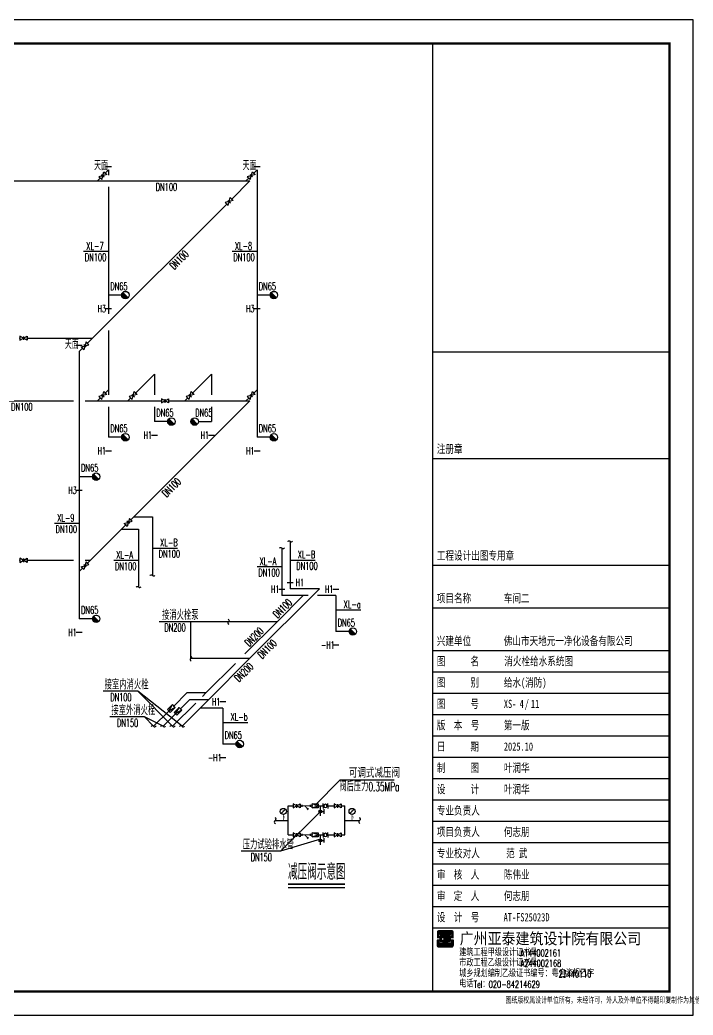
# Model space of a CAD drawing. Extents: x -620248 to 571765, y -684907 to -323071.
# Drawn here: x -291860 to -263453, y -528769 to -486769 of the extents above; entities that cross this region are included whole.
import ezdxf
from ezdxf.enums import TextEntityAlignment as Align

# ---------------------------------------------------------------- set-up
doc = ezdxf.new("R2010")
doc.units = 0
doc.header["$LTSCALE"] = 1000
doc.header["$MEASUREMENT"] = 0
for name, color, linetype in [('4', 4, 'Continuous'), ('9', 9, 'Continuous'), ('DIM_SYMB', 3, 'Continuous'), ('EQUIP_消火栓', 7, 'Continuous'), ('PIPE-消防', 1, 'Continuous'), ('PIPE-给水', 1, 'Continuous'), ('PUB_TITLE', 4, 'Continuous'), ('S', 2, 'Continuous'), ('STAIR', 2, 'Continuous'), ('TWT_LEAD', 3, 'Continuous'), ('TWT_TEXT', 7, 'Continuous'), ('VALVE_消防', 7, 'Continuous'), ('VALVE_给水', 7, 'Continuous'), ('框', 130, 'Continuous')]:
    doc.layers.add(name, color=color, linetype=linetype)
doc.styles.add('-宋体', font='simsun_0.shx', dxfattribs={"width": 0.8})
doc.styles.add('_TCH_DIM', font='SIMPLEX.shx', dxfattribs={"width": 0.8, "bigfont": 'GBCBIG.shx'})
doc.styles.get("Standard").update_dxf_attribs({"font": 'gbenor.shx', "bigfont": 'gbcbig.shx'})
doc.styles.add('TBC', font='simhei_0.shx', dxfattribs={"width": 0.9})
doc.styles.add('天正', font='SIMPLEX.shx', dxfattribs={"width": 0.7, "bigfont": 'HZTXT.shx'})

# ---------------------------------------------------------------- blocks, each defined once
blk = doc.blocks.new('$TWTSYS$00000247')
at = {"elevation": 0}
blk.add_lwpolyline([(7, -101, -0.575183), (0, 0, 0.604745), (-11, 101, 16.924828)], format="xyb", dxfattribs=at)
blk = doc.blocks.new('$VALVE$00000301')
for points in [[(-125, 72), (125, 0), (-125, -72)], [(-125, 72), (-125, -72), (125, -72), (125, 72), (-125, 72)]]:
    blk.add_lwpolyline(points)
for p in [(-125, 0), (125, 0)]:
    blk.add_point(p)
blk = doc.blocks.new('$VALVE$00000447')
for p, q in [((-82, 0), (-82, 90)), ((-82, 0), (-82, -90)), ((82, 0), (82, 90)), ((82, 0), (82, -90))]:
    blk.add_line(p, q)
blk.add_circle((0, 0), 60.1)
for p in [(-82, 0), (82, 0)]:
    blk.add_point(p)
blk = doc.blocks.new('$VALVE$00000296')
for points in [[(-125, 72), (-125, -72), (125, 72), (125, -72), (-125, 72)], [(0, 60), (0, -64)]]:
    blk.add_lwpolyline(points)
for p in [(-125, 0), (125, 0)]:
    blk.add_point(p)
blk = doc.blocks.new('$VALVE$00000597')
blk.add_line((-93, 357), (93, 543))
blk.add_lwpolyline([(93, 543, 0, 50, 0), (-31, 456, 50, 50, 0)], format="xyseb")
for points, const_width in [([(0, 300), (0, 0)], 30), ([(0, 182), (75, 182), (75, 107)], 7.5)]:
    blk.add_lwpolyline(points, dxfattribs=dict(const_width=const_width))
blk.add_circle((0, 450), 150)
blk = doc.blocks.new('$VALVE$00000501')
for p, q in [((-175, 32), (-175, -32)), ((175, 32), (175, -32)), ((96, -77), (50, -123))]:
    blk.add_line(p, q)
at = {"const_width": 35}
for points in [[(-175, 0), (175, 0)], [(-52, 0), (73, -100)]]:
    blk.add_lwpolyline(points, dxfattribs=at)
for p in [(-175, -2), (175, -2)]:
    blk.add_point(p)
blk = doc.blocks.new('$VALVE$00000497')
for p, q in [((78, 138), (-78, 138)), ((0, 50), (0, 138))]:
    blk.add_line(p, q)
at = {"const_width": 49.6}
blk.add_lwpolyline([(25, 0, 1), (-25, 0, 1)], format="xyb", close=True, dxfattribs=at)
blk.add_circle((0, 0), 50)
blk = doc.blocks.new('A$C29A34EED')
at = {"layer": '框'}
for p, q in [((0, 461), (0, 14461)), ((0, 14461), (2000, 14461)), ((500, 461), (500, 14461)), ((1000, 461), (1000, 14461)), ((1500, 461), (1500, 14461)), ((2000, 461), (2000, 14461)), ((2000, 12961), (0, 12961)), ((2000, 10961), (0, 10961)), ((2000, 9005), (0, 9005)), ((2000, 7461), (0, 7461)), ((2000, 5961), (0, 5961)), ((2000, 3961), (0, 3961)), ((2000, 2005), (0, 2005)), ((2000, 461), (0, 461))]:
    blk.add_line(p, q, dxfattribs=at)
at = {"layer": '框', "style": '_TCH_DIM', "width": 0.8}
for s, p in [('日 期', (462, 13120)), ('签  名', (466, 11253)), ('实  名', (466, 9253)), ('工艺机械', (1953, 7486)), ('专 业', (472, 7613)), ('电 气', (957, 7555)), ('空 调', (1460, 7573)), ('日 期', (462, 6120)), ('签  名', (466, 4253)), ('实  名', (466, 2253)), ('专 业', (480, 613)), ('建 筑', (967, 607)), ('结 构', (1470, 612)), ('给排水', (1970, 645)), ('会', (470, 12)), ('签', (1174, -12))]:
    blk.add_text(s, height=450, rotation=90, dxfattribs=at).set_placement(p)
blk = doc.blocks.new('A$C54597E38')
at = {"layer": '9'}
h = blk.add_hatch(dxfattribs=at)
h.set_pattern_fill('ANSI31', color=256, scale=70.630202, angle=135, style=0)
h.set_pattern_definition([(180, (-153496.256, -56662.455), (-2e-15, -8.82877527), [])])
edge = h.paths.add_edge_path()
edge.add_line((99, 458), (99, 400))
edge.add_line((99, 400), (0, 400))
edge.add_line((0, 400), (0, 620))
edge.add_arc((64, 620), 63.6, 90, 180, ccw=False)
edge.add_line((64, 683), (622, 683))
edge.add_arc((622, 620), 63.6, 0, 90, ccw=False)
edge.add_line((685, 620), (685, 396))
edge.add_line((685, 396), (594, 396))
edge.add_line((594, 396), (594, 463))
edge.add_line((594, 463), (614, 463))
edge.add_line((614, 463), (624, 463))
edge.add_line((624, 463), (624, 613))
edge.add_line((624, 613), (68, 613))
edge.add_line((68, 613), (68, 458))
edge.add_line((68, 458), (99, 458))
h.paths.add_polyline_path([(369, 293), (369, 582), (586, 582), (586, 519), (436, 519), (436, 458), (557, 458), (557, 225), (431, 225), (431, 166), (588, 166), (588, 112), (370, 112), (370, 226), (321, 226), (321, 112), (103, 112), (103, 166), (260, 166), (260, 225), (133, 225), (133, 458), (255, 458), (255, 519), (104, 519), (104, 582), (321, 582), (321, 293)])
h.paths.add_polyline_path([(196, 399), (265, 399), (265, 289), (196, 289)], flags=16)
h.paths.add_polyline_path([(494, 399), (425, 399), (425, 289), (494, 289)], flags=16)
edge = h.paths.add_edge_path()
edge.add_line((99, 225), (99, 283))
edge.add_line((99, 283), (0, 283))
edge.add_line((0, 283), (0, 64))
edge.add_arc((64, 64), 63.6, 180, 270)
edge.add_line((64, 0), (622, 0))
edge.add_arc((622, 64), 63.6, 270, 360)
edge.add_line((685, 64), (685, 287))
edge.add_line((685, 287), (594, 287))
edge.add_line((594, 287), (594, 220))
edge.add_line((594, 220), (614, 220))
edge.add_line((614, 220), (624, 220))
edge.add_line((624, 220), (624, 71))
edge.add_line((624, 71), (68, 71))
edge.add_line((68, 71), (68, 225))
edge.add_line((68, 225), (99, 225))
blk.add_lwpolyline([(369, 293), (369, 293), (369, 582), (586, 582), (586, 519), (436, 519), (436, 458), (557, 458), (557, 225), (431, 225), (431, 166), (588, 166), (588, 112), (370, 112), (370, 226), (321, 226), (321, 112), (103, 112), (103, 166), (260, 166), (260, 225), (133, 225), (133, 458), (255, 458), (255, 519), (104, 519), (104, 582), (321, 582), (321, 293), (369, 293)], dxfattribs=at)
blk.add_lwpolyline([(99, 225), (99, 283), (0, 283), (0, 64, 0.414214), (64, 0), (622, 0, 0.414214), (685, 64), (685, 287), (594, 287), (594, 220), (614, 220), (624, 220), (624, 71), (68, 71), (68, 225)], format="xyb", close=True, dxfattribs=at)
blk.add_lwpolyline([(494, 399), (425, 399), (425, 289), (494, 289)], close=True, dxfattribs=at)
blk = doc.blocks.new('标框')
at = {"layer": '4'}
for p, q in [((-105112, 98008), (-105112, 71592)), ((-95112, 98008), (-95112, 71592))]:
    blk.add_line(p, q, dxfattribs=at)
at = {"layer": '框'}
for p, q in [((-105112, 111592), (-105112, 71592)), ((-95112, 111592), (-95112, 71592)), ((-105112, 98584), (-95112, 98584)), ((-105112, 94081), (-95112, 94081)), ((-105112, 89578), (-95112, 89578)), ((-105112, 87777), (-95112, 87777)), ((-105112, 85976), (-95112, 85976)), ((-105112, 85075), (-95112, 85075)), ((-105112, 84174), (-95112, 84174)), ((-105112, 83274), (-95112, 83274)), ((-105112, 82373), (-95112, 82373)), ((-105112, 81473), (-95112, 81473)), ((-105112, 80572), (-95112, 80572)), ((-105112, 79671), (-95112, 79671)), ((-105112, 78771), (-95112, 78771)), ((-105112, 77870), (-95112, 77870)), ((-105112, 76970), (-95112, 76970)), ((-105112, 76069), (-95112, 76069)), ((-105112, 75168), (-95112, 75168)), ((-105112, 74268), (-95112, 74268))]:
    blk.add_line(p, q, dxfattribs=at)
at = {"layer": '4'}
blk.add_blockref('A$C54597E38', (-104913, 73473), dxfattribs=at)
at = {"layer": 'TWT_TEXT', "style": 'TBC', "width": 0.9}
blk.add_text('广州亚泰建筑设计院有限公司', height=480, dxfattribs=at).set_placement((-103962, 73582))
at = {"layer": 'TWT_TEXT', "style": '_TCH_DIM'}
for s, height, p in [('建筑工程甲级设计证书号：', 300, (-103979, 73080)), ('市政工程乙级设计证书号：', 300, (-103979, 72647)), ('城乡规划编制乙级证书编号：粤自资规乙字', 300, (-103979, 72198)), ('电话', 300, (-103979, 71765)), ('图纸版权属设计单位所有，未经许可，外人及外单位不得翻印复制作为其他工程之用', 249.73, (-102027, 71082))]:
    blk.add_text(s, height=height, rotation=359.9997, dxfattribs=at).set_placement(p)
at = {"layer": 'TWT_TEXT', "style": '天正', "width": 0.67}
for s, height, p in [('A144002161', 300, (-101392, 73058)), ('A244002168', 300, (-101382, 72625)), ('23440110', 300, (-99787, 72179)), ('Tel：020-84214629', 290, (-103368, 71744))]:
    blk.add_text(s, height=height, rotation=359.9997, dxfattribs=at).set_placement(p)
at = {"layer": '框', "style": '-宋体', "width": 0.74}
for s, p in [('注册章', (-104927, 94312)), ('工程设计出图专用章', (-104926, 89809)), ('项目名称', (-104926, 88008)), ('车间二', (-102099, 88008)), ('兴建单位', (-104926, 86207)), ('佛山市天地元一净化设备有限公司', (-102100, 86207)), ('图      名', (-104926, 85353)), ('图      别', (-104926, 84452)), ('图      号', (-104926, 83552)), ('版  本  号', (-104927, 82651)), ('第一版', (-102100, 82651)), ('日      期', (-104926, 81751)), ('2025.10', (-102099, 81751)), ('制      图', (-104926, 80850)), ('设      计', (-104926, 79950)), ('专业负责人', (-104926, 79049)), ('项目负责人', (-104926, 78148)), ('专业校对人', (-104926, 77248)), ('审  核  人', (-104926, 76347)), ('审  定  人', (-104926, 75447)), ('设  计  号', (-104926, 74546)), ('AT-FS25023D', (-102108, 74546))]:
    blk.add_text(s, height=350, dxfattribs=at).set_placement(p)
for s, p in [('叶润华', (-101553, 80850)), ('叶润华', (-101553, 79950)), ('何志朋', (-101553, 78148)), ('范 武', (-101553, 77248)), ('陈伟业', (-101553, 76347)), ('何志朋', (-101553, 75447))]:
    blk.add_text(s, height=350, dxfattribs=at).set_placement(p, align=Align.CENTER)
blk = doc.blocks.new('消防框')
at = {"layer": '4'}
blk.add_line((-66927, 44194), (-66927, 17778), dxfattribs=at)
at = {"layer": '框'}
for p, q in [((-76927, 57778), (-76927, 17778)), ((-66927, 57778), (-66927, 17778)), ((-76927, 44194), (-76927, 17778))]:
    blk.add_line(p, q, dxfattribs=at)
at = {"layer": '4'}
blk.add_blockref('标框', (28185, -53814), dxfattribs=at)
at = {"layer": '框', "style": '-宋体', "width": 0.74}
for s, p in [('给水(消防)', (-73914, 30638)), ('XS-  /', (-73914, 29737)), ('11', (-72770, 29737))]:
    blk.add_text(s, height=350, dxfattribs=at).set_placement(p)
blk = doc.blocks.new('A$C21C844B0')
at = {"layer": '4'}
for name, p in [('A$C29A34EED', (0, 26072)), ('消防框', (124827, -17245))]:
    blk.add_blockref(name, p, dxfattribs=at)
blk = doc.blocks.new('$TwtSys$00000386')
blk.add_line((-93, 93, 0), (93, -93, 0))
blk.add_circle((0, 0, 0), 131)
at = {"color": 0}
for points in [[(34, -127, 0), (-127, 34, 0), (93, -93, 0), (-93, 93, 0)], [(-34, -127, 0), (-127, -34, 0), (34, -127, 0), (-127, 34, 0)], [(-93, -93, 0), (-93, -93, 0), (-34, -127, 0), (-127, -34, 0)]]:
    blk.add_solid(points, dxfattribs=at)
at = {"flags": 9}
blk.add_attdef('A', (0, 0, 0), '', height=0.00524, dxfattribs=at)

msp = doc.modelspace()

# ---------------------------------------------------------------- linework, layer by layer
at = {"layer": 'DIM_SYMB', "const_width": 70}
msp.add_lwpolyline([(-280546.3, -523250.5), (-278148.4, -523250.5)], dxfattribs=at)
at = {"layer": 'DIM_SYMB'}
msp.add_lwpolyline([(-280546.3, -523390.5), (-278148.4, -523390.5)], dxfattribs=at)
at = {"layer": 'PIPE-消防', "linetype": 'Continuous'}
for p, q in [((-288468.6, -493447.9), (-288586.7, -493566.1)), ((-288120, -493099.4), (-288256.5, -493235.8)), ((-288120, -493099.4), (-288120, -493316.1)), ((-282202.5, -493447.9), (-282320.7, -493566.1)), ((-281854, -493099.4), (-281990.4, -493235.8)), ((-281854, -493099.4), (-281854, -498383.5)), ((-296423.3, -493566.1), (-288586.7, -493566.1)), ((-288586.7, -493566.1), (-282320.7, -493566.1)), ((-288120, -493816.1), (-288120, -498383.5)), ((-282156.9, -493566.1), (-282921.7, -494330.8)), ((-282320.7, -493566.1), (-282156.9, -493566.1)), ((-283133.8, -494542.9), (-288791.2, -500200.3)), ((-287565.2, -498383.5), (-288120, -498383.5)), ((-288120, -498383.5), (-288120, -499175.6)), ((-281299.1, -498383.5), (-281854, -498383.5)), ((-281854, -498383.5), (-281854, -502380)), ((-291559.6, -500200.3), (-288791.2, -500200.3)), ((-288791.2, -500200.3), (-289005.4, -500414.5)), ((-288120, -499882.7), (-288120, -502380)), ((-289217.5, -500626.7), (-289354, -500763.1)), ((-289354, -500763.1), (-289354, -506047.2)), ((-286177.9, -501718.4), (-286976, -502516.5)), ((-286177.9, -501718.4), (-286177.9, -502596.7)), ((-283773.5, -501718.4), (-284571.5, -502516.5)), ((-283773.5, -501718.4), (-283773.5, -502596.7)), ((-288468.6, -502728.6), (-288586.7, -502846.7)), ((-288120, -502380), (-288256.5, -502516.5)), ((-288120, -502380), (-288120, -502596.7)), ((-287188.1, -502728.6), (-287306.2, -502846.7)), ((-284783.6, -502728.6), (-284901.8, -502846.7)), ((-282202.5, -502728.6), (-282320.7, -502846.7)), ((-281854, -502380), (-281990.4, -502516.5)), ((-281854, -502380), (-281854, -504383.5)), ((-294104, -502846.7), (-289604, -502846.7)), ((-289104, -502846.7), (-288586.7, -502846.7)), ((-288586.7, -502846.7), (-287306.2, -502846.7)), ((-288120, -503096.7), (-288120, -504383.5)), ((-287306.2, -502846.7), (-285889.3, -502846.7)), ((-287048.5, -507738.3), (-282156.9, -502846.7)), ((-286177.9, -503096.7), (-286177.9, -503721.9)), ((-285589.3, -502846.7), (-284901.8, -502846.7)), ((-284901.8, -502846.7), (-282320.7, -502846.7)), ((-283773.5, -503096.7), (-283773.5, -503721.9)), ((-282320.7, -502846.7), (-282156.9, -502846.7)), ((-285623.1, -503721.9), (-286177.9, -503721.9)), ((-284328.3, -503721.9), (-283773.5, -503721.9)), ((-287565.2, -504383.5), (-288120, -504383.5)), ((-281299.1, -504383.5), (-281854, -504383.5)), ((-288799.1, -506047.2), (-289354, -506047.2)), ((-289354, -506047.2), (-289354, -510043.8)), ((-287180.4, -507870.2), (-287048.5, -507738.3)), ((-287048.5, -507738.3), (-286263.7, -507738.3)), ((-286263.7, -507738.3), (-286263.7, -510210.9)), ((-287571.7, -508261.5), (-287392.5, -508082.3)), ((-288887.3, -509577.1), (-287571.7, -508261.5)), ((-287571.7, -508261.5), (-286848.6, -508261.5)), ((-286848.6, -508261.5), (-286848.6, -510702.6)), ((-280456.2, -508775.2), (-280456.2, -510778.6)), ((-280800.7, -509058), (-280800.7, -511061.4)), ((-291559.6, -509577.1), (-289604, -509577.1)), ((-289104, -509577.1), (-288887.3, -509577.1)), ((-289005.4, -509695.2), (-288887.3, -509577.1)), ((-289354, -510043.8), (-289217.5, -509907.3)), ((-289354, -510043.8), (-289354, -512047.2)), ((-279218.1, -510778.6), (-282165, -513725.5)), ((-279901, -511061.4), (-281006, -512166.4)), ((-279901, -511061.4), (-280800.7, -511061.4)), ((-279218.1, -510778.6), (-280456.2, -510778.6)), ((-279701, -511061.4), (-279901, -511061.4)), ((-278525.3, -511061.4), (-279301, -511061.4)), ((-278525.3, -511061.4), (-278525.3, -512579.8)), ((-288799.1, -512047.2), (-289354, -512047.2)), ((-281006, -512166.4), (-283060.4, -512166.4)), ((-281006, -512166.4), (-282365, -513525.5)), ((-277970.4, -512579.8), (-278525.3, -512579.8)), ((-282165, -513725.5), (-284649.2, -513725.5)), ((-282765, -513925.5), (-284015.5, -515176)), ((-282165, -513725.5), (-283898.3, -515458.8)), ((-285365.1, -515725.6), (-284815.5, -515176)), ((-284015.5, -515176), (-284815.5, -515176)), ((-284015.5, -515176), (-284156.9, -515317.4)), ((-284439.8, -515600.2), (-285416.6, -516577)), ((-285083.9, -515844.4), (-284698.3, -515458.8)), ((-283898.3, -515458.8), (-284698.3, -515458.8)), ((-283898.3, -515458.8), (-284250.1, -515810.6)), ((-286216.6, -516577), (-285576.9, -515937.4)), ((-285816.6, -516577), (-285295.8, -516056.2)), ((-284250.1, -515810.6), (-285016.6, -516577)), ((-283296.7, -515810.6), (-284250.1, -515810.6)), ((-283296.7, -515810.6), (-283296.7, -517329)), ((-282741.8, -517329), (-283296.7, -517329))]:
    msp.add_line(p, q, dxfattribs=at)
at = {"layer": 'PIPE-给水', "linetype": 'Continuous', "ltscale": 0.5}
for p, q in [((-280539.1, -519942.4), (-280334.1, -519942.4)), ((-280539.1, -520554), (-280539.1, -519942.4)), ((-280034.1, -519942.4), (-279961.7, -519942.4)), ((-279611.7, -519942.4), (-279529.3, -519942.4)), ((-279279.7, -519942.4), (-279180.6, -519942.4)), ((-279180.6, -520357.6), (-279180.6, -519942.4)), ((-279180.6, -519942.4), (-279067.7, -519942.4)), ((-278871.2, -519942.4), (-278605.7, -519942.4)), ((-278305.7, -519942.4), (-278155.4, -519942.4)), ((-278155.4, -520554), (-278155.4, -519942.4)), ((-281093.7, -520554), (-280539.1, -520554)), ((-280539.1, -521165.7), (-280539.1, -520554)), ((-278155.4, -521165.7), (-278155.4, -520554)), ((-278155.4, -520554), (-277531.8, -520554)), ((-280539.1, -521165.7), (-280334.1, -521165.7)), ((-280034.1, -521165.7), (-279961.7, -521165.7)), ((-279611.7, -521165.7), (-279529.3, -521165.7)), ((-279279.7, -521165.7), (-279180.6, -521165.7)), ((-279180.6, -521581), (-279180.6, -521165.7)), ((-279180.6, -521165.7), (-279067.7, -521165.7)), ((-278871.2, -521165.7), (-278605.7, -521165.7)), ((-278305.7, -521165.7), (-278155.4, -521165.7))]:
    msp.add_line(p, q, dxfattribs=at)
at = {"layer": 'PUB_TITLE'}
msp.add_lwpolyline([(-322853.1, -528769.5), (-263453.1, -528769.5), (-263453.1, -486769.5), (-322853.1, -486769.5)], close=True, dxfattribs=at)
at = {"layer": 'PUB_TITLE', "const_width": 100}
msp.add_lwpolyline([(-320353.1, -527769.5), (-264453.1, -527769.5), (-264453.1, -487769.5), (-320353.1, -487769.5)], close=True, dxfattribs=at)
at = {"layer": 'S'}
for p, q in [((-288246.5, -492951), (-287993.6, -492951)), ((-281980.4, -492951), (-281727.5, -492951)), ((-288246.5, -498951), (-287993.6, -498951)), ((-281980.4, -498951), (-281727.5, -498951)), ((-289480.4, -500497.9), (-289227.5, -500497.9)), ((-286304.4, -504289.4), (-286051.5, -504289.4)), ((-283899.9, -504289.4), (-283647, -504289.4)), ((-288246.5, -504951), (-287993.6, -504951)), ((-281980.4, -504951), (-281727.5, -504951)), ((-289480.4, -506614.8), (-289227.5, -506614.8)), ((-280582.6, -510506.6), (-280329.7, -510506.6)), ((-280927.1, -510789.5), (-280674.2, -510789.5)), ((-278651.7, -510789.5), (-278398.8, -510789.5)), ((-289480.4, -512614.8), (-289227.5, -512614.8)), ((-278651.7, -513147.4), (-278398.8, -513147.4)), ((-283423.1, -515538.6), (-283170.2, -515538.6)), ((-283423.1, -517896.6), (-283170.2, -517896.6))]:
    msp.add_line(p, q, dxfattribs=at)
at = {"layer": 'TWT_LEAD'}
for p, q in [((-288328.2, -496547.9), (-289169.3, -496547.9)), ((-288120, -496547.9), (-288328.2, -496547.9)), ((-282062.1, -496547.9), (-282903.2, -496547.9)), ((-281854, -496547.9), (-282062.1, -496547.9)), ((-289562.1, -508023.2), (-290403.2, -508023.2)), ((-289354, -508023.2), (-289562.1, -508023.2)), ((-286263.7, -509063.5), (-286055.6, -509063.5)), ((-286055.6, -509063.5), (-285214.5, -509063.5)), ((-287056.8, -509586.7), (-287897.9, -509586.7)), ((-286848.6, -509586.7), (-287056.8, -509586.7)), ((-281008.8, -509854.4), (-281849.9, -509854.4)), ((-280800.7, -509854.4), (-281008.8, -509854.4)), ((-280456.2, -509571.5), (-280248, -509571.5)), ((-280248, -509571.5), (-279406.9, -509571.5)), ((-278525.3, -511673.2), (-278317.1, -511673.2)), ((-278317.1, -511673.2), (-277476, -511673.2)), ((-284648.9, -512166.4), (-285981.9, -512166.4)), ((-284648.9, -513725.5), (-284648.9, -512166.4)), ((-283060.4, -512166.4), (-284648.9, -512166.4)), ((-286887.9, -515103.4), (-288351.2, -515103.4)), ((-285416.6, -516577), (-286887.9, -515103.4)), ((-285016.5, -516576.8), (-286887.9, -515103.4)), ((-286605.5, -516185.5), (-288068.7, -516185.5)), ((-286216.5, -516576.8), (-286605.5, -516185.5)), ((-285814.8, -516579.6), (-286605.5, -516185.5)), ((-283296.7, -516422.3), (-283088.5, -516422.3)), ((-283088.5, -516422.3), (-282247.4, -516422.3)), ((-279418.6, -519919.8), (-278342.6, -518843.8)), ((-278342.6, -518843.8), (-276072.7, -518843.8)), ((-279180.6, -520175.4), (-280858.1, -521855.2)), ((-279180.6, -521350.2), (-280858.1, -521855.2)), ((-280858.1, -521855.2), (-282529.9, -521855.2))]:
    msp.add_line(p, q, dxfattribs=at)

# ---------------------------------------------------------------- block references
at = {"layer": '4'}
msp.add_blockref('A$C21C844B0', (-322353.1, -528302.1), dxfattribs=at)
at = {"layer": 'EQUIP_消火栓', "xscale": 1.199999999999999, "yscale": 1.199999999999999, "zscale": 1.199999999999999}
for p in [(-287408, -498383.5), (-281141.9, -498383.5), (-285465.9, -503721.9), (-284485.5, -503721.9), (-287408, -504383.5), (-281141.9, -504383.5), (-288641.9, -506047.2), (-288641.9, -512047.2), (-277813.2, -512579.8), (-282584.6, -517329)]:
    msp.add_blockref('$TwtSys$00000386', p, dxfattribs=at)
at = {"layer": 'STAIR'}
for p, xscale, yscale, zscale, rotation in [((-280800.7, -509057.7), 1.022111999988555, 1.022111999988555, 1.022111999988555, 270), ((-280456.2, -508774.9), 1.022111999988555, 1.022111999988555, 1.022111999988555, 270), ((-286263.7, -510210.6), 1.022111999988555, 1.022111999988555, 1.022111999988555, 270), ((-286848.6, -510702.3), 1.022111999988555, 1.022111999988555, 1.022111999988555, 270), ((-283060.2, -512166.5, 0), 1.022111999988555, 1.022111999988555, 1.022111999988555, 180), ((-284648.9, -513725.5, 0), 1.022111999988555, 1.022111999988555, 1.022111999988555, 180), ((-286216.5, -516576.8, 0), 1.022111999988555, 1.022111999988555, 1.022111999988555, 270), ((-285816.5, -516576.8, 0), 1.022111999988555, 1.022111999988555, 1.022111999988555, 270), ((-285416.5, -516576.8, 0), 1.022111999988555, 1.022111999988555, 1.022111999988555, 270), ((-285016.5, -516576.8, 0), 1.022111999988555, 1.022111999988555, 1.022111999988555, 270), ((-281093.3, -520554.1, 0), 1.277639999985694, 1.277639999985694, 1.277639999985694, 180), ((-277531.4, -520554.1, 0), 1.277639999985694, 1.277639999985694, 1.277639999985694, 180)]:
    msp.add_blockref('$TWTSYS$00000247', p, dxfattribs=dict(at, xscale=xscale, yscale=yscale, zscale=zscale, rotation=rotation))
at = {"layer": 'VALVE_消防', "xscale": -1.199999999999999, "yscale": -1.199999999999999, "zscale": 1.199999999999999}
for name, p, rotation in [('$VALVE$00000296', (-288362.5, -493341.9), 225.0000000008624), ('$VALVE$00000296', (-282096.5, -493341.9), 225.0000000000498), ('$VALVE$00000296', (-283027.8, -494436.9), 225.0000000001001), ('$VALVE$00000296', (-289111.5, -500520.6), 45.00000000086235), ('$VALVE$00000296', (-288362.5, -502622.5), 225.0000000008624), ('$VALVE$00000296', (-287082, -502622.5), 225.0000000003064), ('$VALVE$00000296', (-284677.6, -502622.5), 225.0000000003064), ('$VALVE$00000296', (-282096.5, -502622.5), 225.0000000008624), ('$VALVE$00000296', (-287286.4, -507976.2), 44.99999999998231), ('$VALVE$00000296', (-289111.5, -509801.3), 45.00000000086235), ('$VALVE$00000301', (-285471, -515831.5), 44.99999999999999), ('$VALVE$00000301', (-285189.8, -515950.3), 45)]:
    msp.add_blockref(name, p, dxfattribs=dict(at, rotation=rotation))
at = {"layer": 'VALVE_消防', "xscale": 1.199999999999999, "zscale": 1.199999999999999}
for name, p, yscale in [('$VALVE$00000296', (-291709.6, -500200.3), 1.199999999999999), ('$VALVE$00000296', (-285739.3, -502846.7), 1.199999999999999), ('$VALVE$00000296', (-291709.6, -509577.1), 1.199999999999999), ('$VALVE$00000447', (-278969.4, -519942.4), -1.199999999999999), ('$VALVE$00000447', (-278969.4, -521165.7), -1.199999999999999)]:
    msp.add_blockref(name, p, dxfattribs=dict(at, yscale=yscale))
at = {"layer": 'VALVE_给水'}
for name, p, xscale, yscale, zscale in [('$VALVE$00000296', (-280184.1, -519942.4), -1.199999999999999, 1.199999999999999, 1.199999999999999), ('$VALVE$00000296', (-278455.7, -519942.4), -1.199999999999999, 1.199999999999999, 1.199999999999999), ('$VALVE$00000597', (-280743.5, -520554), 0.85, 0.85, 0.85), ('$VALVE$00000597', (-277843.6, -520554), 0.85, 0.85, 0.85), ('$VALVE$00000296', (-280184.1, -521165.7), -1.199999999999999, 1.199999999999999, 1.199999999999999), ('$VALVE$00000296', (-278455.7, -521165.7), -1.199999999999999, 1.199999999999999, 1.199999999999999)]:
    msp.add_blockref(name, p, dxfattribs=dict(at, xscale=xscale, yscale=yscale, zscale=zscale))
at = {"layer": 'VALVE_给水', "xscale": -1, "rotation": 180}
for name, p, yscale in [('$VALVE$00000501', (-279786.7, -519942.4), -1.3), ('$VALVE$00000301', (-279404.5, -519942.4), 1.199999999999999), ('$VALVE$00000501', (-279786.7, -521165.7), -1.3), ('$VALVE$00000301', (-279404.5, -521165.7), 1.199999999999999)]:
    msp.add_blockref(name, p, dxfattribs=dict(at, yscale=yscale))
at = {"layer": 'VALVE_给水', "xscale": -1.199999999999999, "yscale": -1.199999999999999, "zscale": 1.199999999999999, "rotation": 90}
for p in [(-279180.6, -520175.4), (-279180.6, -521398.7)]:
    msp.add_blockref('$VALVE$00000497', p, dxfattribs=at)

# ---------------------------------------------------------------- texts
at = {"layer": 'DIM_SYMB', "color": 7, "style": '_TCH_DIM', "width": 0.8}
msp.add_text('减压阀示意图', height=675.18, dxfattribs=at).set_placement((-280546.3, -523058.4))
at = {"layer": 'PUB_TITLE', "color": 4, "style": '-宋体', "width": 0.74}
msp.add_text('消火栓给水系统图', height=350, dxfattribs=at).set_placement((-271419.8, -514008.8))
msp.add_text('4', height=350, dxfattribs=at).set_placement((-270684.6, -515808.3), align=Align.CENTER)
at = {"layer": 'TWT_LEAD', "color": 7}
for s, height, style, width, p in [('XL-7', 320, '天正', 0.525, (-289056.7, -496467.9)), ('XL-8', 320, '天正', 0.525, (-282790.7, -496467.9)), ('DN100', 320, '天正', 0.525, (-289120.7, -496947.9)), ('DN100', 320, '天正', 0.525, (-282854.7, -496947.9)), ('XL-9', 320, '天正', 0.525, (-290286.7, -507943.2)), ('DN100', 320, '天正', 0.525, (-290354.7, -508423.2)), ('XL-B', 320, '天正', 0.525, (-285943, -508983.5)), ('XL-A', 320, '天正', 0.525, (-287793.3, -509506.7)), ('DN100', 320, '天正', 0.525, (-286007, -509463.5)), ('XL-A', 320, '天正', 0.525, (-281745.4, -509774.4)), ('XL-B', 320, '天正', 0.525, (-280135.5, -509491.5)), ('DN100', 320, '天正', 0.525, (-287849.3, -509986.7)), ('DN100', 320, '天正', 0.525, (-280199.5, -509971.5)), ('DN100', 320, '天正', 0.525, (-281801.4, -510254.4)), ('XL-a', 320, '天正', 0.525, (-278196.6, -511593.2)), ('接消火栓泵', 385.82, '_TCH_DIM', 0.8, (-285863.5, -512086.4)), ('DN200', 340, '_TCH_DIM', 0.564706, (-285758.8, -512586.4)), ('接室内消火栓', 385.82, '_TCH_DIM', 0.8, (-288283.4, -515023.4)), ('DN100', 340, '_TCH_DIM', 0.564706, (-288044.7, -515523.4)), ('接室外消火栓', 385.82, '_TCH_DIM', 0.8, (-288000.9, -516105.5)), ('XL-b', 320, '天正', 0.525, (-282967.9, -516342.3)), ('DN150', 340, '_TCH_DIM', 0.564706, (-287762.2, -516605.5)), ('可调式减压阀', 380, '天正', 0.7, (-277976.4, -518748.8)), ('阀后压力0.35MPa', 380, '天正', 0.6, (-278384.7, -519318.8)), ('压力试验排水管', 385.82, '_TCH_DIM', 0.8, (-282456.6, -521775.2)), ('DN150', 340, '_TCH_DIM', 0.564706, (-282119.2, -522275.2))]:
    msp.add_text(s, height=height, dxfattribs=dict(at, style=style, width=width)).set_placement(p)
at = {"layer": 'TWT_TEXT'}
for s, height, style, width, p in [('天面', 366.52, '_TCH_DIM', 0.8, (-288729.4, -493109)), ('天面', 366.52, '_TCH_DIM', 0.8, (-282463.4, -493109)), ('DN100', 320, '天正', 0.525, (-286128.4, -493978.5)), ('DN65', 320, '天正', 0.525, (-288045.6, -498171.4)), ('DN65', 320, '天正', 0.525, (-281779.6, -498171.4)), ('H3', 304, '天正', 0.525, (-288580.8, -499109)), ('H3', 304, '天正', 0.525, (-282314.7, -499109)), ('天面', 366.52, '_TCH_DIM', 0.8, (-289963.4, -500655.9)), ('DN100', 320, '天正', 0.525, (-292229.7, -503259.2)), ('DN65', 320, '天正', 0.525, (-286103.6, -503509.8)), ('DN65', 320, '天正', 0.525, (-284463.9, -503509.8)), ('DN65', 320, '天正', 0.525, (-288045.6, -504171.4)), ('DN65', 320, '天正', 0.525, (-281779.6, -504171.4)), ('H1', 304, '天正', 0.525, (-286638.7, -504447.4)), ('H1', 304, '天正', 0.525, (-284234.2, -504447.4)), ('H1', 304, '天正', 0.525, (-288580.8, -505109)), ('H1', 304, '天正', 0.525, (-282314.7, -505109)), ('DN65', 320, '天正', 0.525, (-289279.6, -505835.1)), ('H3', 304, '天正', 0.525, (-289814.7, -506772.7)), ('H1', 304, '天正', 0.525, (-281261.5, -510947.4)), ('H1', 304, '天正', 0.525, (-280220, -510664.6)), ('H1', 304, '天正', 0.525, (-278986.1, -510947.4)), ('DN65', 320, '天正', 0.525, (-289279.6, -511835.1)), ('DN65', 320, '天正', 0.525, (-278450.9, -512367.8)), ('H1', 304, '天正', 0.525, (-289814.7, -512772.7)), ('-H1', 304, '天正', 0.525, (-279149.5, -513305.4)), ('H1', 304, '天正', 0.525, (-283757.4, -515696.6)), ('DN65', 320, '天正', 0.525, (-283222.3, -517116.9)), ('-H1', 304, '天正', 0.525, (-283920.9, -518054.5))]:
    msp.add_text(s, height=height, dxfattribs=dict(at, style=style, width=width)).set_placement(p)
at = {"layer": 'TWT_TEXT', "style": '天正', "width": 0.525}
for s, p in [('DN100', (-285347.5, -497332.8)), ('DN100', (-285669.8, -506935.8)), ('DN100', (-280984.2, -512038.1)), ('DN200', (-282187, -513241)), ('DN100', (-281634, -513752.9)), ('DN200', (-282617.6, -514736.5))]:
    msp.add_text(s, height=320, rotation=45, dxfattribs=at).set_placement(p)

doc.saveas('drawing.dxf')
